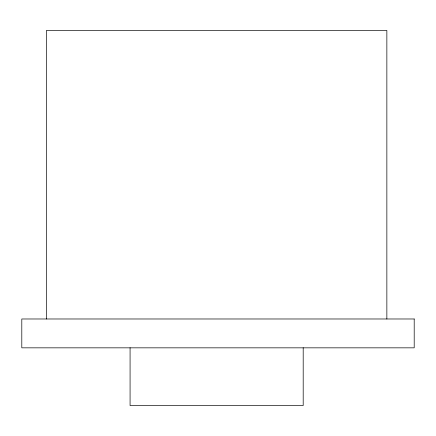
<?xml version="1.0" encoding="UTF-8"?>
<svg xmlns="http://www.w3.org/2000/svg" width="436" height="436" viewBox="0 0 436 436"><rect width="100%" height="100%" fill="white"/><g stroke="black" fill="none" stroke-linecap="round" stroke-linejoin="round"><path stroke-width="0.65" d="M386.857 318.983L386.857 30.455L46.412 30.455L46.412 318.983M303.194 347.743L303.194 405.545L130.075 405.545L130.075 347.743M414.2 318.983L21.8 318.983L21.8 347.841L414.2 347.841L414.2 318.983"/></g></svg>
